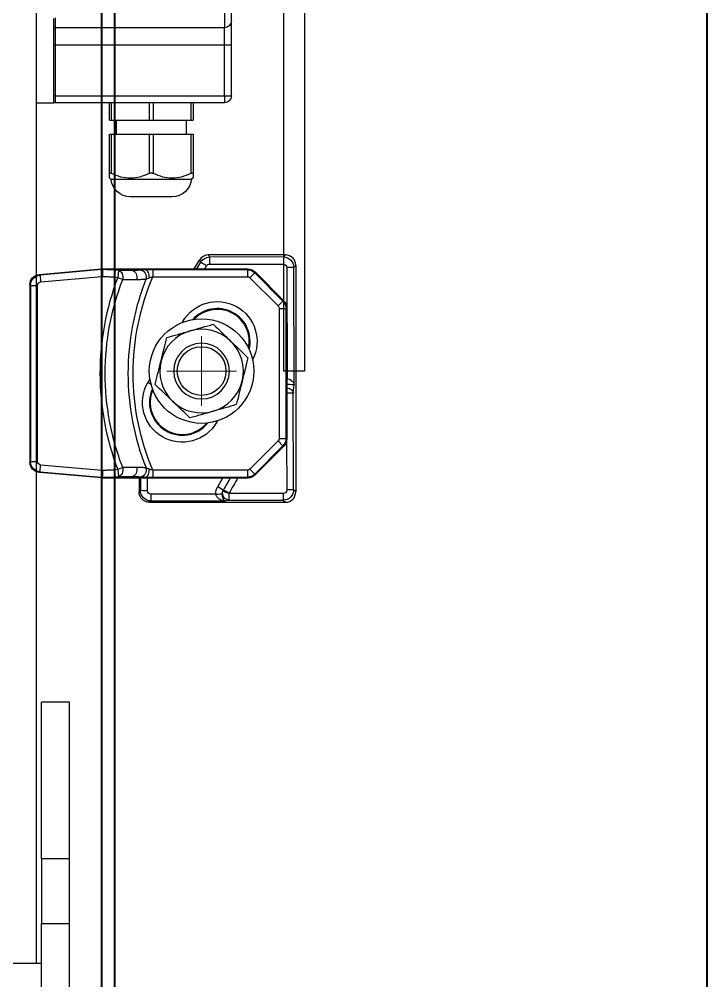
# Model space of a CAD drawing. Header units: centimetres. Extents: x 470464 to 524273, y 49611 to 59074.
# Drawn here: x 488136.46 to 488156.2, y 53015.06 to 53042.66 of the extents above; entities that cross this region are included whole.
import ezdxf

# ---------------------------------------------------------------- set-up
doc = ezdxf.new("R2010")
doc.units = ezdxf.units.CM
doc.header["$MEASUREMENT"] = 0
doc.linetypes.add('ACAD_ISO08W100', pattern=[36, 24, -3, 6, -3])
doc.linetypes.add('CHAIN', pattern=[0.3543, 0.2362, -0.0295, 0.0591, -0.0295])
for name, color, linetype, lineweight in [('1', 7, 'Continuous', 25), ('AAA_EKSEN', 1, 'ACAD_ISO08W100', 9), ('S-COLS-CONC', 4, 'Continuous', 40)]:
    doc.layers.add(name, color=color, linetype=linetype, lineweight=lineweight)
doc.layers.add('vinç', color=7, linetype='Continuous')

# ---------------------------------------------------------------- blocks, each defined once
blk = doc.blocks.new('gefghutrygdfsdgfv')
at = {"color": 2, "linetype": 'Continuous', "lineweight": 25}
for p, q in [((429407.033, 71993.257), (429395.111, 71993.257)), ((429395.111, 71993.257), (429395.111, 71992.657)), ((429407.033, 71992.657), (429395.111, 71992.657)), ((429403.011, 71990.957), (429403.011, 71991.157)), ((429403.011, 71991.157), (429404.461, 71991.157)), ((429404.461, 71991.157), (429404.461, 71990.957)), ((429403.011, 71990.957), (429402.811, 71990.957)), ((429402.811, 71990.957), (429402.811, 71986.107)), ((429403.011, 71990.957), (429404.461, 71990.957)), ((429403.011, 71986.107), (429403.011, 71990.957)), ((429404.461, 71990.957), (429404.461, 71986.107)), ((429404.461, 71990.957), (429404.961, 71990.957)), ((429404.961, 71990.957), (429404.961, 71986.107)), ((429405.903, 71990.957), (429404.961, 71990.957)), ((429400.653, 71990.057), (429400.611, 71990.007)), ((429400.611, 71990.007), (429400.611, 71987.707)), ((429401.911, 71990.057), (429400.787, 71990.057)), ((429400.787, 71990.007), (429401.911, 71990.007)), ((429401.911, 71990.007), (429401.911, 71990.057)), ((429401.911, 71988.907), (429401.911, 71990.007)), ((429402.811, 71990.057), (429402.311, 71990.057)), ((429402.311, 71990.007), (429402.311, 71990.057)), ((429402.311, 71990.007), (429402.811, 71990.007)), ((429402.311, 71988.907), (429402.311, 71990.007)), ((429402.311, 71989.857), (429401.911, 71989.857)), ((429401.911, 71988.907), (429400.787, 71988.907)), ((429401.911, 71988.807), (429401.911, 71988.907)), ((429402.311, 71988.807), (429402.311, 71988.907)), ((429402.811, 71988.907), (429402.311, 71988.907)), ((429400.787, 71988.807), (429401.911, 71988.807)), ((429401.911, 71987.707), (429401.911, 71988.807)), ((429402.311, 71988.807), (429402.811, 71988.807)), ((429402.311, 71987.707), (429402.311, 71988.807)), ((429401.911, 71987.857), (429402.311, 71987.857)), ((429400.611, 71987.707), (429400.653, 71987.657)), ((429401.911, 71987.707), (429400.787, 71987.707)), ((429400.787, 71987.657), (429401.911, 71987.657)), ((429401.911, 71987.657), (429401.911, 71987.707)), ((429402.811, 71987.707), (429402.311, 71987.707)), ((429402.311, 71987.657), (429402.311, 71987.707)), ((429402.311, 71987.657), (429402.811, 71987.657)), ((429402.811, 71986.107), (429403.011, 71986.107)), ((429402.811, 71985.557), (429402.811, 71986.057)), ((429402.811, 71986.057), (429405.232, 71986.057)), ((429403.011, 71986.107), (429403.011, 71986.057)), ((429403.011, 71986.107), (429404.461, 71986.107)), ((429404.461, 71986.107), (429404.461, 71986.057)), ((429404.461, 71986.107), (429404.961, 71986.107)), ((429404.961, 71986.107), (429405.253, 71986.107))]:
    blk.add_line(p, q, dxfattribs=at)
for centre, radius, start, end in [((429403.011, 71990.957), 0.2, 90, 180), ((429405.161, 71990.957), 0.2, 90, 180), ((429400.663, 71989.457), 0.553, 95.4526, 180), ((429400.663, 71988.257), 0.553, 180, 264.5474), ((429404.911, 71986.107), 0.05, 270, 0)]:
    blk.add_arc(centre, radius, start, end, dxfattribs=at)
for points, knots in [([(429404.461, 71991.157), (429404.549, 71991.157), (429404.684, 71991.157), (429404.847, 71991.157), (429404.96, 71991.157), (429405.05, 71991.157), (429405.137, 71991.157), (429405.152, 71991.157), (429405.161, 71991.157)], [0, 0, 0, 0, 0.239457, 0.368359, 0.5, 0.63164, 0.760542, 1, 1, 1, 1]), ([(429405.161, 71991.157), (429405.164, 71991.157), (429405.17, 71991.157), (429405.22, 71991.157), (429405.296, 71991.157), (429405.388, 71991.157), (429405.487, 71991.157), (429405.586, 71991.157), (429405.672, 71991.157), (429405.709, 71991.157), (429405.726, 71991.157)], [0, 0, 0, 0, 0.121492, 0.249998, 0.378508, 0.5, 0.621491, 0.749999, 0.878511, 1, 1, 1, 1]), ([(429400.787, 71988.907), (429400.751, 71988.996), (429400.676, 71989.177), (429400.641, 71989.46), (429400.679, 71989.743), (429400.751, 71989.918), (429400.787, 71990.007)], [0, 0, 0, 0, 0.249867, 0.508366, 0.749455, 1, 1, 1, 1]), ([(429400.787, 71990.057), (429400.75, 71990.057), (429400.674, 71990.057), (429400.661, 71990.057), (429400.655, 71990.057)], [0, 0, 0, 0, 0.499281, 1, 1, 1, 1]), ([(429400.787, 71990.007), (429400.79, 71990.015), (429400.797, 71990.03), (429400.799, 71990.046), (429400.795, 71990.056), (429400.79, 71990.057), (429400.787, 71990.057)], [0, 0, 0, 0, 0.265971, 0.532938, 0.783499, 1, 1, 1, 1]), ([(429400.111, 71989.457), (429400.111, 71989.449), (429400.111, 71989.437), (429400.111, 71989.362), (429400.111, 71989.284), (429400.111, 71989.188), (429400.111, 71989.049), (429400.111, 71988.933), (429400.111, 71988.857)], [0, 0, 0, 0, 0.2394582, 0.3683617, 0.5000047, 0.6316363, 0.7605511, 1, 1, 1, 1]), ([(429400.111, 71988.857), (429400.111, 71988.782), (429400.111, 71988.665), (429400.111, 71988.526), (429400.111, 71988.43), (429400.111, 71988.352), (429400.111, 71988.277), (429400.111, 71988.265), (429400.111, 71988.257)], [0, 0, 0, 0, 0.239459, 0.368361, 0.500001, 0.631642, 0.760544, 1, 1, 1, 1]), ([(429400.787, 71988.807), (429400.79, 71988.815), (429400.796, 71988.831), (429400.799, 71988.858), (429400.796, 71988.885), (429400.79, 71988.9), (429400.787, 71988.907)], [0, 0, 0, 0, 0.265813, 0.500082, 0.764827, 1, 1, 1, 1]), ([(429400.787, 71987.707), (429400.751, 71987.796), (429400.676, 71987.977), (429400.641, 71988.26), (429400.679, 71988.543), (429400.751, 71988.718), (429400.787, 71988.807)], [0, 0, 0, 0, 0.249861, 0.50837, 0.749461, 1, 1, 1, 1]), ([(429400.655, 71987.657), (429400.654, 71987.657), (429400.642, 71987.657), (429400.684, 71987.657), (429400.752, 71987.657), (429400.787, 71987.657)], [0, 0, 0, 0, 0.015858, 0.498469, 1, 1, 1, 1]), ([(429400.787, 71987.657), (429400.79, 71987.658), (429400.797, 71987.659), (429400.799, 71987.671), (429400.795, 71987.688), (429400.79, 71987.701), (429400.787, 71987.707)], [0, 0, 0, 0, 0.265962, 0.532969, 0.783535, 1, 1, 1, 1]), ([(429402.811, 71986.107), (429402.811, 71986.095), (429402.811, 71986.07), (429402.811, 71986.061), (429402.811, 71986.057)], [0, 0, 0, 0, 0.501309, 1, 1, 1, 1])]:
    blk.add_open_spline(points, degree=3, knots=knots, dxfattribs=at)
blk = doc.blocks.new('ytrbnjytrbtrbrervrer')
at = {"color": 2, "linetype": 'Continuous', "lineweight": 25}
for p, q in [((429368.611, 71808.941), (429368.611, 71808.141)), ((429373.108, 71808.941), (429368.611, 71808.941)), ((429373.108, 71808.941), (429373.108, 71808.141)), ((429374.965, 71808.941), (429373.108, 71808.941)), ((429374.965, 71808.141), (429374.965, 71808.941)), ((429392.257, 71808.941), (429374.965, 71808.941)), ((429373.108, 71808.141), (429368.611, 71808.141)), ((429373.108, 71808.141), (429374.965, 71808.141)), ((429392.257, 71808.141), (429374.965, 71808.141)), ((429376.111, 71808.141), (429376.111, 71799.841)), ((429376.111, 71807.991), (429327.611, 71807.991))]:
    blk.add_line(p, q, dxfattribs=at)
at = {"layer": 'vinç', "color": 2, "xscale": -1}
blk.add_blockref('gefghutrygdfsdgfv', (858754.222, -177.566), dxfattribs=at)
blk = doc.blocks.new('tfdyktstrkydsrtdykulkdtkyg')
at = {"layer": 'S-COLS-CONC', "color": 2}
for p, q in [((414524.685, 75900.838), (413349.485, 75900.838)), ((414524.685, 75900.472), (413349.485, 75900.472))]:
    blk.add_line(p, q, dxfattribs=at)
blk = doc.blocks.new('sfsdsggssg')
at = {"layer": '1', "color": 2, "linetype": 'Continuous'}
for p, q in [((1146.281, -34639.239), (1146.247, -34639.18)), ((1148.456, -34639.18), (1146.247, -34639.18)), ((1148.398, -34639.238), (1146.281, -34639.239)), ((1148.456, -34639.18), (1148.398, -34639.238)), ((1145.841, -34639.582), (1145.988, -34639.328)), ((1146.022, -34639.387), (1145.908, -34639.582)), ((1145.988, -34639.328), (1146.022, -34639.387)), ((1146.144, -34639.582), (1146.195, -34639.494)), ((1146.281, -34639.445), (1148.398, -34639.444)), ((1148.697, -34639.536), (1148.755, -34639.478)), ((1148.755, -34639.478), (1148.755, -34645.981)), ((1141.412, -34639.756), (1141.393, -34639.739)), ((1141.394, -34639.739), (1143.174, -34639.583)), ((1143.175, -34639.602), (1141.412, -34639.756)), ((1141.412, -34639.756), (1141.429, -34639.955)), ((1143.175, -34639.602), (1143.193, -34639.8)), ((1143.202, -34639.601), (1143.201, -34639.8)), ((1143.565, -34639.616), (1143.544, -34639.814)), ((1143.565, -34639.616), (1143.568, -34639.582)), ((1143.662, -34639.626), (1143.565, -34639.616)), ((1143.568, -34639.582), (1144.068, -34639.582)), ((1143.662, -34639.626), (1143.641, -34639.825)), ((1144.063, -34639.628), (1144.068, -34639.582)), ((1144.451, -34639.582), (1147.373, -34639.582)), ((1144.451, -34639.609), (1144.451, -34639.582)), ((1147.364, -34639.605), (1144.65, -34639.605)), ((1144.65, -34639.605), (1144.65, -34639.804)), ((1147.374, -34639.582), (1147.364, -34639.605)), ((1147.364, -34639.605), (1147.364, -34639.804)), ((1147.435, -34639.833), (1147.575, -34639.692)), ((1147.575, -34639.692), (1147.585, -34639.669)), ((1148.387, -34640.504), (1147.575, -34639.692)), ((1147.585, -34639.669), (1148.41, -34640.494)), ((1148.498, -34639.543), (1148.508, -34642.731)), ((1148.707, -34642.912), (1148.697, -34639.536)), ((1141.12, -34640.036), (1141.139, -34640.054)), ((1141.12, -34640.037), (1141.12, -34645.126)), ((1141.139, -34640.054), (1141.338, -34640.054)), ((1141.139, -34640.054), (1141.139, -34645.11)), ((1141.338, -34645.11), (1141.338, -34640.054)), ((1141.429, -34639.955), (1143.193, -34639.8)), ((1143.544, -34639.814), (1143.641, -34639.825)), ((1143.641, -34639.825), (1143.786, -34639.88)), ((1144.65, -34639.804), (1147.364, -34639.804)), ((1147.435, -34639.833), (1148.246, -34640.645)), ((1148.246, -34640.645), (1148.387, -34640.504)), ((1148.41, -34640.494), (1148.387, -34640.504)), ((1148.275, -34640.715), (1148.275, -34644.448)), ((1148.275, -34640.715), (1148.474, -34640.715)), ((1148.474, -34640.715), (1148.497, -34640.706)), ((1148.474, -34644.448), (1148.474, -34640.715)), ((1148.497, -34640.706), (1148.497, -34644.458)), ((1145.509, -34641.092), (1145.493, -34641.12)), ((1145.509, -34641.092), (1145.532, -34641.105)), ((1144.566, -34642.736), (1144.505, -34642.843)), ((1144.599, -34642.897), (1144.505, -34642.843)), ((1148.684, -34643.141), (1148.707, -34642.912)), ((1148.693, -34645.919), (1148.684, -34643.141)), ((1146.45, -34643.959), (1146.486, -34643.98)), ((1146.486, -34643.98), (1146.508, -34643.942)), ((1148.275, -34644.448), (1148.474, -34644.448)), ((1148.497, -34644.458), (1148.474, -34644.448)), ((1148.246, -34644.519), (1147.435, -34645.33)), ((1147.575, -34645.471), (1148.387, -34644.66)), ((1148.41, -34644.669), (1147.585, -34645.494)), ((1148.246, -34644.519), (1148.387, -34644.66)), ((1148.387, -34644.66), (1148.41, -34644.669)), ((1148.489, -34644.527), (1148.494, -34645.926)), ((1141.139, -34645.11), (1141.12, -34645.127)), ((1141.139, -34645.11), (1141.338, -34645.11)), ((1141.412, -34645.407), (1141.429, -34645.209)), ((1143.193, -34645.363), (1141.429, -34645.209)), ((1143.786, -34645.284), (1143.641, -34645.339)), ((1141.393, -34645.425), (1141.412, -34645.407)), ((1143.174, -34645.581), (1141.394, -34645.425)), ((1141.412, -34645.407), (1143.175, -34645.562)), ((1143.175, -34645.562), (1143.193, -34645.363)), ((1143.201, -34645.363), (1143.202, -34645.563)), ((1143.641, -34645.339), (1143.544, -34645.349)), ((1143.544, -34645.349), (1143.565, -34645.547)), ((1143.565, -34645.547), (1143.662, -34645.537)), ((1143.565, -34645.547), (1143.568, -34645.582)), ((1144.068, -34645.582), (1143.568, -34645.582)), ((1143.641, -34645.339), (1143.662, -34645.537)), ((1144.063, -34645.535), (1144.068, -34645.582)), ((1144.255, -34645.582), (1144.255, -34645.981)), ((1144.296, -34645.582), (1144.295, -34645.941)), ((1144.451, -34645.555), (1144.451, -34645.582)), ((1147.373, -34645.582), (1144.451, -34645.582)), ((1144.495, -34645.948), (1144.496, -34645.582)), ((1144.65, -34645.359), (1144.65, -34645.559)), ((1147.364, -34645.359), (1144.65, -34645.359)), ((1144.65, -34645.559), (1147.364, -34645.559)), ((1146.653, -34645.582), (1146.513, -34645.827)), ((1147.364, -34645.359), (1147.364, -34645.559)), ((1147.364, -34645.559), (1147.374, -34645.582)), ((1147.435, -34645.33), (1147.575, -34645.471)), ((1147.585, -34645.494), (1147.575, -34645.471)), ((1144.295, -34645.941), (1144.255, -34645.981)), ((1146.462, -34646.048), (1144.594, -34646.048)), ((1146.836, -34646.026), (1146.836, -34646.218)), ((1148.394, -34646.026), (1146.836, -34646.026)), ((1148.394, -34646.026), (1148.394, -34646.218)), ((1148.755, -34645.981), (1148.693, -34645.919)), ((1144.554, -34646.28), (1144.593, -34646.24)), ((1144.554, -34646.28), (1148.456, -34646.28)), ((1144.593, -34646.24), (1146.718, -34646.241)), ((1146.718, -34646.241), (1146.836, -34646.218)), ((1146.836, -34646.218), (1148.394, -34646.218)), ((1148.394, -34646.218), (1148.456, -34646.28))]:
    blk.add_line(p, q, dxfattribs=at)
for radius in [1.5, 0.7]:
    blk.add_circle((1146.049, -34642.513), radius, dxfattribs=at)
at = {"layer": '1', "color": 2, "linetype": 'Continuous', "extrusion": (0, 0, -1)}
blk.add_circle((-1146.049, -34642.513), 0.8, dxfattribs=at)
for centre, start, end in [((-1146.5, -34641.661), 29.8539, 207.4717), ((-1145.495, -34643.411), 209.8539, 29.8539)]:
    blk.add_arc(centre, 1.142, start, end, dxfattribs=at)
at = {"layer": '1', "color": 2, "linetype": 'Continuous'}
for centre, radius, start, end in [((1146.5, -34641.661), 0.943, 345.8258, 138.463), ((1146.5, -34641.661), 0.92, 347.6089, 136.677), ((1146.049, -34642.513), 1.2, 106, 166), ((1146.049, -34642.513), 1.2, 46, 106), ((1146.049, -34642.513), 1.2, 346, 46), ((1146.049, -34642.513), 1.2, 166, 226), ((1146.049, -34642.513), 1.2, 286, 346), ((1145.495, -34643.411), 0.943, 155.4674, 321.1742), ((1145.495, -34643.411), 0.92, 156.9271, 319.7145), ((1146.049, -34642.513), 1.2, 226, 286)]:
    blk.add_arc(centre, radius, start, end, dxfattribs=at)
for centre, major_axis, ratio, start_param, end_param in [((1146.248, -34639.481), (-0.15, 0.261), 0.994945, 5.763279, 6.803091), ((1148.454, -34639.481), (0.214, 0.214), 0.992433, 5.501585, 7.064785), ((1152.198, -34642.582), (-9.067, 0), 0.918737, 5.945855, 6.620515), ((1148.454, -34645.978), (-0.214, 0.214), 0.992433, 2.359993, 3.923193)]:
    blk.add_ellipse(centre, major_axis=major_axis, ratio=ratio, start_param=start_param, end_param=end_param, dxfattribs=at)
at = {"layer": '1', "color": 2, "linetype": 'Continuous', "extrusion": (0, 0, -1)}
for centre, major_axis, ratio, start_param, end_param in [((1146.281, -34639.538), (0.271, 0.128), 0.997202, 4.110755, 5.150568), ((1146.281, -34639.438), (0, 0.2), 0.004243, 0.087267, 1.605444), ((1148.398, -34639.437), (0, 0.2), 0.004243, 0.087267, 1.605444), ((1148.397, -34639.537), (-0.243, 0.175), 0.996422, 0.949848, 2.513048), ((1146.194, -34639.487), (-0.173, 0.101), 0.027764, 4.691233, 6.195885), ((1146.282, -34639.545), (-0.0748, 0.0667), 0.997721, 6.084759, 7.124571), ((1148.398, -34639.544), (0.0889, 0.0469), 0.994028, 5.200197, 6.763397), ((1141.421, -34640.038), (-0.222, 0.204), 0.995811, 5.544902, 7.021469), ((1141.439, -34640.055), (0.203, 0.221), 0.997694, 3.974105, 5.450673), ((1143.641, -34639.825), (0.001, 0.2), 0.752836, 0.132804, 1.847295), ((1144.042, -34639.826), (0.001, 0.2), 0.752479, 0.132721, 1.852962), ((1144.31, -34639.815), (-0.014, 0.199), 0.74106, 0.130215, 1.915333), ((1144.451, -34639.808), (-0.008, 0.2), 0.422896, 0.096328, 1.761115), ((1147.364, -34639.904), (-0.277, 0.115), 0.998522, 1.179673, 1.96192), ((1147.373, -34639.882), (0.115, 0.278), 0.997326, 5.892062, 6.674309), ((1148.498, -34639.536), (0.2, 0.001), 0.034652, 0.087319, 1.566648), ((1141.439, -34640.055), (0.0742, -0.068), 0.993033, 2.403309, 3.879876), ((1152.492, -34642.582), (-8.405, 0), 0.918737, 5.915201, 6.65117), ((1147.364, -34639.904), (0.0384, 0.0928), 0.995546, 5.892062, 6.674309), ((1148.175, -34640.715), (-0.115, 0.277), 0.998522, 1.179673, 1.96192), ((1148.197, -34640.706), (0.278, 0.115), 0.997326, 5.892062, 6.674309), ((1148.175, -34640.715), (-0.0928, -0.0384), 0.995546, 2.750469, 3.532716), ((1148.473, -34643.248), (0.056, 0.516), 0.770786, 6.203754, 6.230389), ((1148.509, -34642.738), (0.008, 0.2), 0.005639, 3.866293, 4.746837), ((1148.508, -34642.912), (-0.188, 0.076), 0.878606, 1.230281, 2.70961), ((1148.485, -34643.141), (0.199, -0.02), 0.74823, 4.69971, 6.151435), ((1148.508, -34642.912), (-0.201, 0.003), 0.124494, 1.540952, 3.020281), ((1148.485, -34643.141), (-0.2, -0.001), 0.034899, 3.228912, 4.651252), ((1148.175, -34644.448), (0.0928, -0.0384), 0.995546, 5.892062, 6.674309), ((1148.175, -34644.448), (0.115, 0.277), 0.998522, 1.179673, 1.96192), ((1148.197, -34644.457), (-0.278, 0.115), 0.997326, 2.750469, 3.532716), ((1141.421, -34645.125), (0.222, 0.204), 0.995811, 2.403309, 3.879876), ((1141.439, -34645.109), (-0.203, 0.221), 0.997694, 3.974105, 5.450673), ((1141.439, -34645.109), (0.0742, 0.068), 0.993033, 2.403309, 3.879876), ((1143.641, -34645.339), (-0.001, 0.2), 0.752836, 1.294298, 3.008789), ((1144.042, -34645.337), (-0.001, 0.2), 0.752479, 1.288631, 3.008872), ((1144.31, -34645.348), (0.014, 0.199), 0.74106, 1.22626, 3.011378), ((1144.451, -34645.356), (0.008, 0.2), 0.422896, 1.380478, 3.045264), ((1176.862, -34592.771), (84.96, 148.546), 0.001169, 1.933599, 1.936064), ((1176.862, -34592.776), (84.962, 148.541), 0.002337, 1.9329, 1.936067), ((1147.364, -34645.259), (0.0384, -0.0928), 0.995546, 5.892062, 6.674309), ((1147.364, -34645.259), (0.277, 0.115), 0.998522, 1.179673, 1.96192), ((1147.373, -34645.281), (-0.115, 0.278), 0.997326, 2.750469, 3.532716), ((1146.899, -34646), (0.426, 0.115), 0.905428, 3.310168, 3.875491), ((1146.514, -34645.834), (-0.174, 0.099), 0.027964, 1.549906, 2.758993), ((1144.556, -34645.978), (0.214, 0.214), 0.992433, 2.359993, 3.923193), ((1144.494, -34645.941), (-0.2, 0.001), 0.034627, 4.708031, 6.195866), ((1144.594, -34645.94), (-0.138, 0.267), 0.998031, 3.623062, 5.186262), ((1144.595, -34645.947), (0.0592, 0.0819), 0.989251, 2.52068, 4.08388), ((1144.593, -34646.041), (0, -0.2), 0.004269, 4.747034, 6.195918), ((1146.463, -34646.055), (-0.199, -0.016), 0.034866, 1.569261, 2.70958), ((1146.718, -34646.042), (-0.256, 0.042), 0.76271, 4.58737, 6.036255), ((1146.9, -34646.006), (0.253, 0.061), 0.768803, 3.289543, 3.701099), ((1146.718, -34646.042), (-0.012, 0.201), 0.369521, 3.302192, 4.751077), ((1146.836, -34646.019), (-0.038, 0.196), 0.907507, 3.350606, 5.211047), ((1146.836, -34646.019), (-0.187, 0.071), 0.032625, 4.699988, 5.905162), ((1146.838, -34646.014), (-0.174, 0.099), 0.030283, 4.695034, 5.900559), ((1148.393, -34645.918), (0.139, 0.266), 0.998207, 1.09196, 2.65516), ((1148.393, -34645.925), (-0.0609, 0.0807), 0.988978, 2.219923, 3.783123), ((1148.494, -34645.919), (-0.2, -0.001), 0.034899, 3.228912, 4.712496)]:
    blk.add_ellipse(centre, major_axis=major_axis, ratio=ratio, start_param=start_param, end_param=end_param, dxfattribs=at)
at = {"layer": '1', "color": 2, "linetype": 'Continuous'}
for points, weights in [([(1141.393, -34639.739), (1141.393, -34639.739), (1141.394, -34639.739)], [0.500000154951, 0.499999845049, 0.500000154951]), ([(1147.373, -34639.582), (1147.373, -34639.582), (1147.374, -34639.582)], [0.500000031564, 0.499999968436, 0.500000031564]), ([(1147.585, -34639.669), (1147.585, -34639.669), (1147.585, -34639.669)], [0.500000032286, 0.499999967714, 0.500000032286]), ([(1141.12, -34640.037), (1141.12, -34640.037), (1141.12, -34640.036)], [0.500000154953, 0.499999845047, 0.500000154953]), ([(1148.41, -34640.494), (1148.41, -34640.494), (1148.41, -34640.494)], [0.500000032004, 0.499999967996, 0.500000032004]), ([(1148.497, -34640.706), (1148.497, -34640.706), (1148.497, -34640.706)], [0.500000031722, 0.499999968278, 0.500000031722]), ([(1148.497, -34644.458), (1148.497, -34644.458), (1148.497, -34644.458)], [0.500000031229, 0.499999968771, 0.500000031229]), ([(1148.41, -34644.669), (1148.41, -34644.669), (1148.41, -34644.669)], [0.500000031836, 0.499999968164, 0.500000031836]), ([(1141.12, -34645.127), (1141.12, -34645.127), (1141.12, -34645.126)], [0.500000154938, 0.499999845062, 0.500000154938]), ([(1141.394, -34645.425), (1141.393, -34645.425), (1141.393, -34645.425)], [0.500000154962, 0.499999845038, 0.500000154962]), ([(1147.374, -34645.582), (1147.373, -34645.582), (1147.373, -34645.582)], [0.500000031519, 0.499999968481, 0.500000031519]), ([(1147.585, -34645.494), (1147.585, -34645.494), (1147.585, -34645.494)], [0.500000031966, 0.499999968034, 0.500000031966])]:
    blk.add_rational_spline(points, weights, degree=2, dxfattribs=at)
for points, knots in [([(1143.174, -34639.583), (1143.175, -34639.588), (1143.175, -34639.594), (1143.175, -34639.6), (1143.175, -34639.601), (1143.175, -34639.602)], [0, 0, 0, 0, 0.876308, 0.876308, 1, 1, 1, 1]), ([(1143.201, -34639.582), (1143.233, -34639.582), (1143.3, -34639.582), (1143.399, -34639.582), (1143.493, -34639.582), (1143.543, -34639.582), (1143.568, -34639.582)], [0, 0, 0, 0, 0.225713, 0.483808, 0.741904, 1, 1, 1, 1]), ([(1143.565, -34639.616), (1143.565, -34639.616), (1143.565, -34639.616), (1143.516, -34639.611), (1143.468, -34639.608), (1143.383, -34639.604), (1143.347, -34639.603), (1143.274, -34639.601), (1143.238, -34639.601), (1143.202, -34639.601)], [0, 0, 0, 0, 0.000017, 0.000017, 0.401467, 0.401467, 0.701656, 0.701656, 1, 1, 1, 1]), ([(1144.315, -34639.616), (1144.302, -34639.617), (1144.289, -34639.618), (1144.239, -34639.621), (1144.203, -34639.624), (1144.132, -34639.627), (1144.097, -34639.628), (1144.063, -34639.628), (1144.063, -34639.628), (1144.063, -34639.628)], [0, 0, 0, 0, 0.155547, 0.155547, 0.580528, 0.580528, 0.999985, 0.999985, 1, 1, 1, 1]), ([(1144.068, -34639.582), (1144.093, -34639.582), (1144.143, -34639.582), (1144.238, -34639.582), (1144.342, -34639.582), (1144.414, -34639.582), (1144.451, -34639.582)], [0, 0, 0, 0, 0.25, 0.5, 0.749999, 1, 1, 1, 1]), ([(1144.451, -34639.609), (1144.451, -34639.609), (1144.451, -34639.609), (1144.408, -34639.61), (1144.368, -34639.612), (1144.328, -34639.615), (1144.321, -34639.616), (1144.315, -34639.616)], [0, 0, 0, 0, 0.000035, 0.000035, 0.836112, 0.836112, 1, 1, 1, 1]), ([(1144.65, -34639.605), (1144.631, -34639.605), (1144.613, -34639.605), (1144.595, -34639.605), (1144.545, -34639.606), (1144.496, -34639.607), (1144.451, -34639.609)], [0, 0, 0, 0, 0.267342, 0.267342, 0.267342, 1, 1, 1, 1]), ([(1143.201, -34639.8), (1143.236, -34639.8), (1143.271, -34639.801), (1143.341, -34639.802), (1143.375, -34639.803), (1143.455, -34639.807), (1143.499, -34639.81), (1143.544, -34639.814)], [0, 0, 0, 0, 0.304321, 0.304321, 0.608496, 0.608496, 1, 1, 1, 1]), ([(1143.786, -34645.284), (1143.62, -34644.851), (1143.494, -34644.406), (1143.325, -34643.499), (1143.283, -34643.036), (1143.283, -34641.664), (1143.455, -34640.743), (1143.786, -34639.88)], [0, 0, 0, 0, 0.25, 0.25, 0.5, 0.5, 1, 1, 1, 1]), ([(1143.786, -34639.88), (1143.874, -34639.88), (1143.962, -34639.881), (1144.095, -34639.882), (1144.141, -34639.882), (1144.186, -34639.883)], [0, 0, 0, 0, 0.657537, 0.657537, 1, 1, 1, 1]), ([(1144.454, -34639.873), (1144.283, -34640.305), (1144.153, -34640.751), (1143.979, -34641.661), (1143.935, -34642.125), (1143.935, -34643.502), (1144.113, -34644.428), (1144.454, -34645.291)], [0, 0, 0, 0, 0.25, 0.25, 0.5, 0.5, 1, 1, 1, 1]), ([(1144.186, -34639.883), (1144.224, -34639.883), (1144.261, -34639.882), (1144.337, -34639.879), (1144.375, -34639.877), (1144.427, -34639.874), (1144.441, -34639.873), (1144.454, -34639.873)], [0, 0, 0, 0, 0.423047, 0.423047, 0.845832, 0.845832, 1, 1, 1, 1]), ([(1144.454, -34639.873), (1144.475, -34639.864), (1144.498, -34639.856), (1144.527, -34639.845), (1144.531, -34639.844), (1144.535, -34639.842)], [0, 0, 0, 0, 0.864692, 0.864692, 1, 1, 1, 1]), ([(1144.535, -34639.842), (1144.561, -34639.833), (1144.588, -34639.824), (1144.616, -34639.815), (1144.617, -34639.814), (1144.629, -34639.811), (1144.639, -34639.807), (1144.65, -34639.804)], [0, 0, 0, 0, 0.704482, 0.704482, 0.731136, 0.731136, 1, 1, 1, 1]), ([(1146.385, -34641.169), (1146.462, -34641.244), (1146.541, -34641.32), (1146.707, -34641.48), (1146.795, -34641.566), (1146.883, -34641.65)], [0, 0, 0, 0, 0.5, 0.5, 1, 1, 1, 1]), ([(1145.053, -34641.551), (1145.156, -34641.521), (1145.262, -34641.491), (1145.484, -34641.427), (1145.602, -34641.393), (1145.719, -34641.36)], [0, 0, 0, 0, 0.5, 0.5, 1, 1, 1, 1]), ([(1144.717, -34642.895), (1144.743, -34642.791), (1144.77, -34642.684), (1144.826, -34642.46), (1144.856, -34642.341), (1144.885, -34642.223)], [0, 0, 0, 0, 0.5, 0.5, 1, 1, 1, 1]), ([(1147.381, -34642.131), (1147.355, -34642.236), (1147.329, -34642.343), (1147.273, -34642.566), (1147.243, -34642.686), (1147.214, -34642.804)], [0, 0, 0, 0, 0.5, 0.5, 1, 1, 1, 1]), ([(1145.714, -34643.858), (1145.637, -34643.783), (1145.557, -34643.706), (1145.392, -34643.546), (1145.303, -34643.461), (1145.216, -34643.377)], [0, 0, 0, 0, 0.5, 0.5, 1, 1, 1, 1]), ([(1147.046, -34643.476), (1146.943, -34643.506), (1146.837, -34643.536), (1146.615, -34643.6), (1146.497, -34643.633), (1146.38, -34643.667)], [0, 0, 0, 0, 0.5, 0.5, 1, 1, 1, 1]), ([(1144.186, -34645.281), (1144.099, -34645.282), (1144.011, -34645.282), (1143.877, -34645.283), (1143.832, -34645.283), (1143.786, -34645.284)], [0, 0, 0, 0, 0.657537, 0.657537, 1, 1, 1, 1]), ([(1144.454, -34645.291), (1144.409, -34645.288), (1144.365, -34645.285), (1144.275, -34645.282), (1144.231, -34645.281), (1144.186, -34645.281)], [0, 0, 0, 0, 0.500153, 0.500153, 1, 1, 1, 1]), ([(1144.535, -34645.321), (1144.51, -34645.312), (1144.485, -34645.303), (1144.461, -34645.294), (1144.458, -34645.292), (1144.454, -34645.291)], [0, 0, 0, 0, 0.863107, 0.863107, 1, 1, 1, 1]), ([(1143.544, -34645.349), (1143.502, -34645.354), (1143.459, -34645.356), (1143.381, -34645.36), (1143.345, -34645.361), (1143.273, -34645.363), (1143.237, -34645.363), (1143.201, -34645.363)], [0, 0, 0, 0, 0.37098, 0.37098, 0.685408, 0.685408, 1, 1, 1, 1]), ([(1143.568, -34645.582), (1143.543, -34645.582), (1143.493, -34645.582), (1143.399, -34645.582), (1143.3, -34645.582), (1143.233, -34645.582), (1143.201, -34645.582)], [0, 0, 0, 0, 0.258096, 0.516192, 0.774287, 1, 1, 1, 1]), ([(1143.202, -34645.563), (1143.239, -34645.563), (1143.277, -34645.562), (1143.352, -34645.56), (1143.389, -34645.559), (1143.473, -34645.555), (1143.519, -34645.552), (1143.565, -34645.547)], [0, 0, 0, 0, 0.308433, 0.308433, 0.618953, 0.618953, 1, 1, 1, 1]), ([(1144.063, -34645.535), (1144.063, -34645.535), (1144.063, -34645.535), (1144.103, -34645.536), (1144.144, -34645.537), (1144.229, -34645.541), (1144.272, -34645.544), (1144.315, -34645.547)], [0, 0, 0, 0, 0.000015, 0.000015, 0.496417, 0.496417, 1, 1, 1, 1]), ([(1144.451, -34645.582), (1144.414, -34645.582), (1144.342, -34645.582), (1144.238, -34645.582), (1144.143, -34645.582), (1144.093, -34645.582), (1144.068, -34645.582)], [0, 0, 0, 0, 0.250001, 0.5, 0.75, 1, 1, 1, 1]), ([(1144.315, -34645.547), (1144.346, -34645.55), (1144.384, -34645.552), (1144.434, -34645.554), (1144.442, -34645.554), (1144.451, -34645.555), (1144.451, -34645.555), (1144.451, -34645.555)], [0, 0, 0, 0, 0.836069, 0.836069, 0.999965, 0.999965, 1, 1, 1, 1]), ([(1144.65, -34645.359), (1144.616, -34645.349), (1144.582, -34645.338), (1144.546, -34645.325), (1144.54, -34645.323), (1144.535, -34645.321)], [0, 0, 0, 0, 0.858601, 0.858601, 1, 1, 1, 1])]:
    blk.add_open_spline(points, degree=3, knots=knots, dxfattribs=at)
for points in [[(1143.175, -34639.583), (1143.175, -34639.583), (1143.174, -34639.583), (1143.174, -34639.583)], [(1143.2, -34639.582), (1143.192, -34639.582), (1143.183, -34639.582), (1143.175, -34639.583)], [(1143.202, -34639.601), (1143.193, -34639.601), (1143.184, -34639.601), (1143.175, -34639.602)], [(1143.201, -34639.582), (1143.201, -34639.582), (1143.201, -34639.582), (1143.2, -34639.582)], [(1143.202, -34639.601), (1143.202, -34639.594), (1143.202, -34639.588), (1143.201, -34639.582)], [(1144.063, -34639.628), (1143.929, -34639.628), (1143.796, -34639.627), (1143.662, -34639.626)], [(1143.193, -34639.8), (1143.195, -34639.8), (1143.198, -34639.8), (1143.201, -34639.8)], [(1145.719, -34641.36), (1145.951, -34641.293), (1146.178, -34641.228), (1146.385, -34641.169)], [(1144.885, -34642.223), (1144.944, -34641.988), (1145.001, -34641.759), (1145.053, -34641.551)], [(1146.883, -34641.65), (1147.057, -34641.818), (1147.227, -34641.982), (1147.381, -34642.131)], [(1147.214, -34642.804), (1147.155, -34643.039), (1147.098, -34643.267), (1147.046, -34643.476)], [(1145.216, -34643.377), (1145.042, -34643.209), (1144.872, -34643.045), (1144.717, -34642.895)], [(1146.38, -34643.667), (1146.148, -34643.734), (1145.921, -34643.799), (1145.714, -34643.858)], [(1143.175, -34645.562), (1143.175, -34645.568), (1143.175, -34645.574), (1143.174, -34645.581)], [(1143.174, -34645.581), (1143.174, -34645.581), (1143.175, -34645.581), (1143.175, -34645.581)], [(1143.175, -34645.562), (1143.184, -34645.562), (1143.193, -34645.563), (1143.202, -34645.563)], [(1143.175, -34645.581), (1143.183, -34645.581), (1143.192, -34645.582), (1143.2, -34645.582)], [(1143.201, -34645.363), (1143.198, -34645.363), (1143.195, -34645.363), (1143.193, -34645.363)], [(1143.2, -34645.582), (1143.201, -34645.582), (1143.201, -34645.582), (1143.201, -34645.582)], [(1143.201, -34645.582), (1143.202, -34645.575), (1143.202, -34645.569), (1143.202, -34645.563)], [(1143.662, -34645.537), (1143.796, -34645.536), (1143.929, -34645.536), (1144.063, -34645.535)], [(1144.451, -34645.555), (1144.513, -34645.557), (1144.581, -34645.559), (1144.65, -34645.559)], [(1146.676, -34645.924), (1146.67, -34645.934), (1146.665, -34645.944), (1146.661, -34645.955)], [(1146.836, -34646.026), (1146.836, -34646.024), (1146.837, -34646.023), (1146.838, -34646.021)]]:
    blk.add_open_spline(points, degree=3, dxfattribs=at)
at = {"layer": 'AAA_EKSEN', "color": 2, "linetype": 'CHAIN', "ltscale": 20}
for p, q in [((1146.049, -34641.513), (1146.049, -34643.513)), ((1147.049, -34642.513), (1145.049, -34642.513))]:
    blk.add_line(p, q, dxfattribs=at)
blk = doc.blocks.new('dyjtdytfdtktuykdtyulyfırs')
at = {"layer": 'S-COLS-CONC', "color": 2, "rotation": 90.00000000000001}
blk.add_blockref('sfsdsggssg', (379069.572, 74868.283), dxfattribs=at)
blk = doc.blocks.new('dsrtertytresutrjdfurtdh')
at = {"layer": 'S-COLS-CONC', "color": 2}
blk.add_lwpolyline([(413334.385, 75806.838), (414539.785, 75806.838), (414539.785, 75771.838), (413334.385, 75771.838)], close=True, dxfattribs=at)
at = {"layer": 'vinç', "color": 2}
for name, p in [('dyjtdytfdtktuykdtyulyfırs', (0, -222)), ('tfdyktstrkydsrtdykulkdtkyg', (0, -111))]:
    blk.add_blockref(name, p, dxfattribs=at)
blk = doc.blocks.new('ppppppppprwwwwwww')
at = {"layer": 'vinç', "color": 2}
blk.add_blockref('dsrtertytresutrjdfurtdh', (0, 0), dxfattribs=at)
blk = doc.blocks.new('teyrujehkutk5rjykturjset')
at = {"layer": 'vinç', "color": 2}
for name, p in [('ytrbnjytrbtrbrervrer', (-15647.027, 3979.597)), ('ppppppppprwwwwwww', (0, 0))]:
    blk.add_blockref(name, p, dxfattribs=at)
blk = doc.blocks.new('rtrtjhrkıtyurjtyrkurjt')
at = {"layer": 'vinç', "color": 2}
blk.add_blockref('teyrujehkutk5rjykturjset', (3449.374, -3989.374), dxfattribs=at)

msp = doc.modelspace()

# ---------------------------------------------------------------- block references
at = {"layer": 'vinç', "color": 2, "rotation": 270}
msp.add_blockref('rtrtjhrkıtyurjtyrkurjt', (416338.736, 470194.022), dxfattribs=at)

doc.saveas('drawing.dxf')
